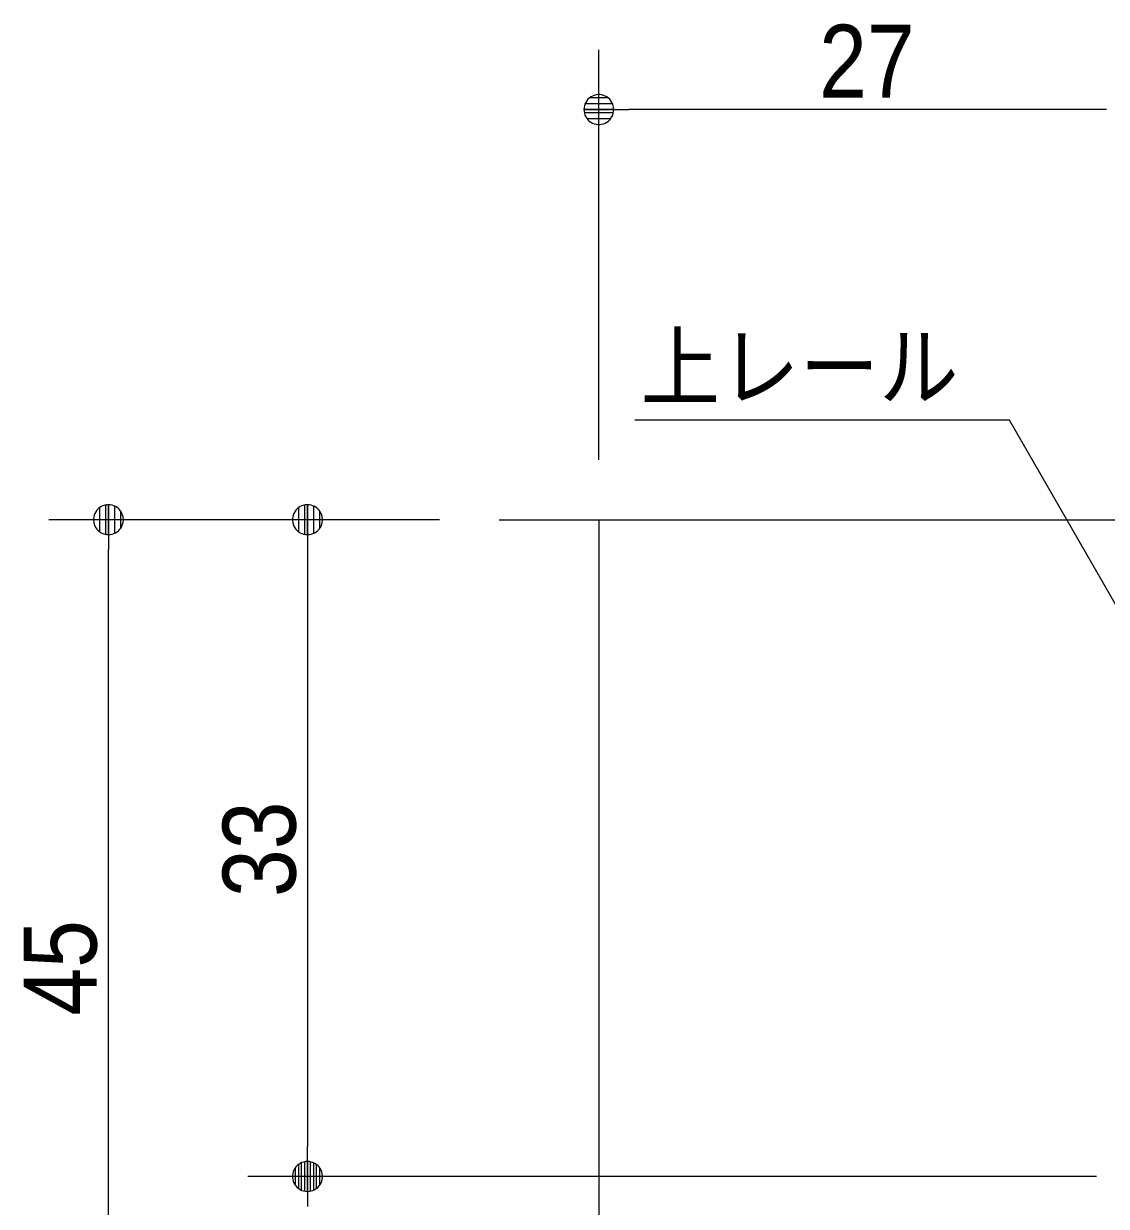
# Model space of a CAD drawing. Units: millimetres, scale not verified, with parts at other scales. Extents: x -6062 to 6062, y -3045 to 3045.
# Drawn here: x 433 to 977, y 741 to 1335 of the extents above; entities that cross this region are included whole.
import ezdxf
from ezdxf.enums import TextEntityAlignment as Align

# ---------------------------------------------------------------- set-up
doc = ezdxf.new("R2010")
doc.units = ezdxf.units.MM
doc.header["$LTSCALE"] = 20
for name, color, linetype, lineweight in [('0-0_2寸法-1', 7, 'Continuous', 9), ('0-1_0', 7, 'Continuous', 9), ('0-3_2寸法-3', 7, 'Continuous', 9), ('0-4_3一般', 7, 'Continuous', 9)]:
    doc.layers.add(name, color=color, linetype=linetype, lineweight=lineweight)
doc.styles.add('ＭＳ ゴシック', font='')
doc.styles.add('ＭＳ Ｐゴシック', font='')
doc.styles.get('ＭＳ ゴシック').set_extended_font_data('MS Gothic')
doc.styles.get('ＭＳ Ｐゴシック').set_extended_font_data('MS PGothic')

# ---------------------------------------------------------------- blocks, each defined once
blk = doc.blocks.new('_Dot')
at = {"layer": '0-1_0'}
for p, q in [((-10, 0), (-20, 0)), ((9.78, 2), (-9.78, 2)), ((7.99, 6), (-7.99, 6)), ((9.16, -3.98), (-9.16, -3.98)), ((6, -7.98), (-6, -7.98))]:
    blk.add_line(p, q, dxfattribs=at)
for points in [[(10, 0), (9.92, 1.25), (9.69, 2.49), (9.3, 3.68), (8.76, 4.82), (8.09, 5.88), (7.29, 6.85), (6.37, 7.71), (5.36, 8.44), (4.26, 9.05), (3.09, 9.51), (1.87, 9.82), (0.63, 9.98), (-0.63, 9.98), (-1.87, 9.82), (-3.09, 9.51), (-4.26, 9.05), (-5.36, 8.44), (-6.37, 7.71), (-7.29, 6.85), (-8.09, 5.88), (-8.76, 4.82), (-9.3, 3.68), (-9.69, 2.49), (-9.92, 1.25), (-10, 0), (0, 0)], [(-10, 0), (-9.92, -1.25), (-9.69, -2.49), (-9.3, -3.68), (-8.76, -4.82), (-8.09, -5.88), (-7.29, -6.85), (-6.37, -7.71), (-5.36, -8.44), (-4.26, -9.05), (-3.09, -9.51), (-1.87, -9.82), (-0.63, -9.98), (0.63, -9.98), (1.87, -9.82), (3.09, -9.51), (4.26, -9.05), (5.36, -8.44), (6.37, -7.71), (7.29, -6.85), (8.09, -5.88), (8.76, -4.82), (9.3, -3.68), (9.69, -2.49), (9.92, -1.25), (10, 0), (0, 0)]]:
    blk.add_lwpolyline(points, close=True, dxfattribs=at)
blk = doc.blocks.new('グループ-26')
at = {"layer": '0-4_3一般'}
blk.add_line((49184, 21724.9), (73384, 21724.9), dxfattribs=at)
blk = doc.blocks.new('グループ-45')
at = {"layer": '0-4_3一般'}
blk.add_line((50184, 21724.9), (50184, -38080), dxfattribs=at)
blk.add_blockref('グループ-26', (0, 0), dxfattribs=at)

msp = doc.modelspace()

# ---------------------------------------------------------------- linework, layer by layer
at = {"layer": '0-0_2寸法-1'}
for p, q in [((721.7, 1116.25), (721.7, 1322.34)), ((976.69, 1292.34), (736.71, 1292.34)), ((545.33, 1086.25), (445.33, 1086.25)), ((641.7, 1086.25), (545.33, 1086.25)), ((475.33, 651.25), (475.33, 1071.24)), ((575.33, 1071.24), (575.33, 771.25)), ((971.7, 756.25), (545.33, 756.25)), ((971.7, 756.25), (545.33, 756.25))]:
    msp.add_line(p, q, dxfattribs=at)
at = {"layer": '0-3_2寸法-3'}
msp.add_lwpolyline([(991.7, 1025.74), (928.03, 1136.25), (739.73, 1136.25)], dxfattribs=at)

# ---------------------------------------------------------------- block references
at = {"layer": '0-0_2寸法-1', "xscale": 0.7503418, "yscale": 0.7503418}
for p, rotation in [((721.7, 1292.34), 180), ((475.33, 1086.25), 90), ((575.33, 1086.25), 90), ((575.33, 756.25), 270), ((575.33, 756.25), 90)]:
    msp.add_blockref('_Dot', p, dxfattribs=dict(at, rotation=rotation))
at = {"layer": '0-4_3一般', "xscale": 0.05, "yscale": 0.05}
msp.add_blockref('グループ-45', (-1787.5, 0), dxfattribs=at)

# ---------------------------------------------------------------- texts
at = {"layer": '0-0_2寸法-1', "style": 'ＭＳ Ｐゴシック', "width": 0.9}
msp.add_text('27', height=36.66, dxfattribs=at).set_placement((832.4, 1287.29), align=Align.BOTTOM_LEFT)
for s, p in [('33', (580.38, 896.65)), ('45', (480.38, 837.04))]:
    msp.add_text(s, height=36.66, rotation=90, dxfattribs=at).set_placement(p, align=Align.BOTTOM_LEFT)
at = {"layer": '0-3_2寸法-3', "style": 'ＭＳ ゴシック', "width": 0.9}
msp.add_text('上レール', height=32.55, dxfattribs=at).set_placement((742.63, 1137.08), align=Align.BOTTOM_LEFT)

doc.saveas('drawing.dxf')
